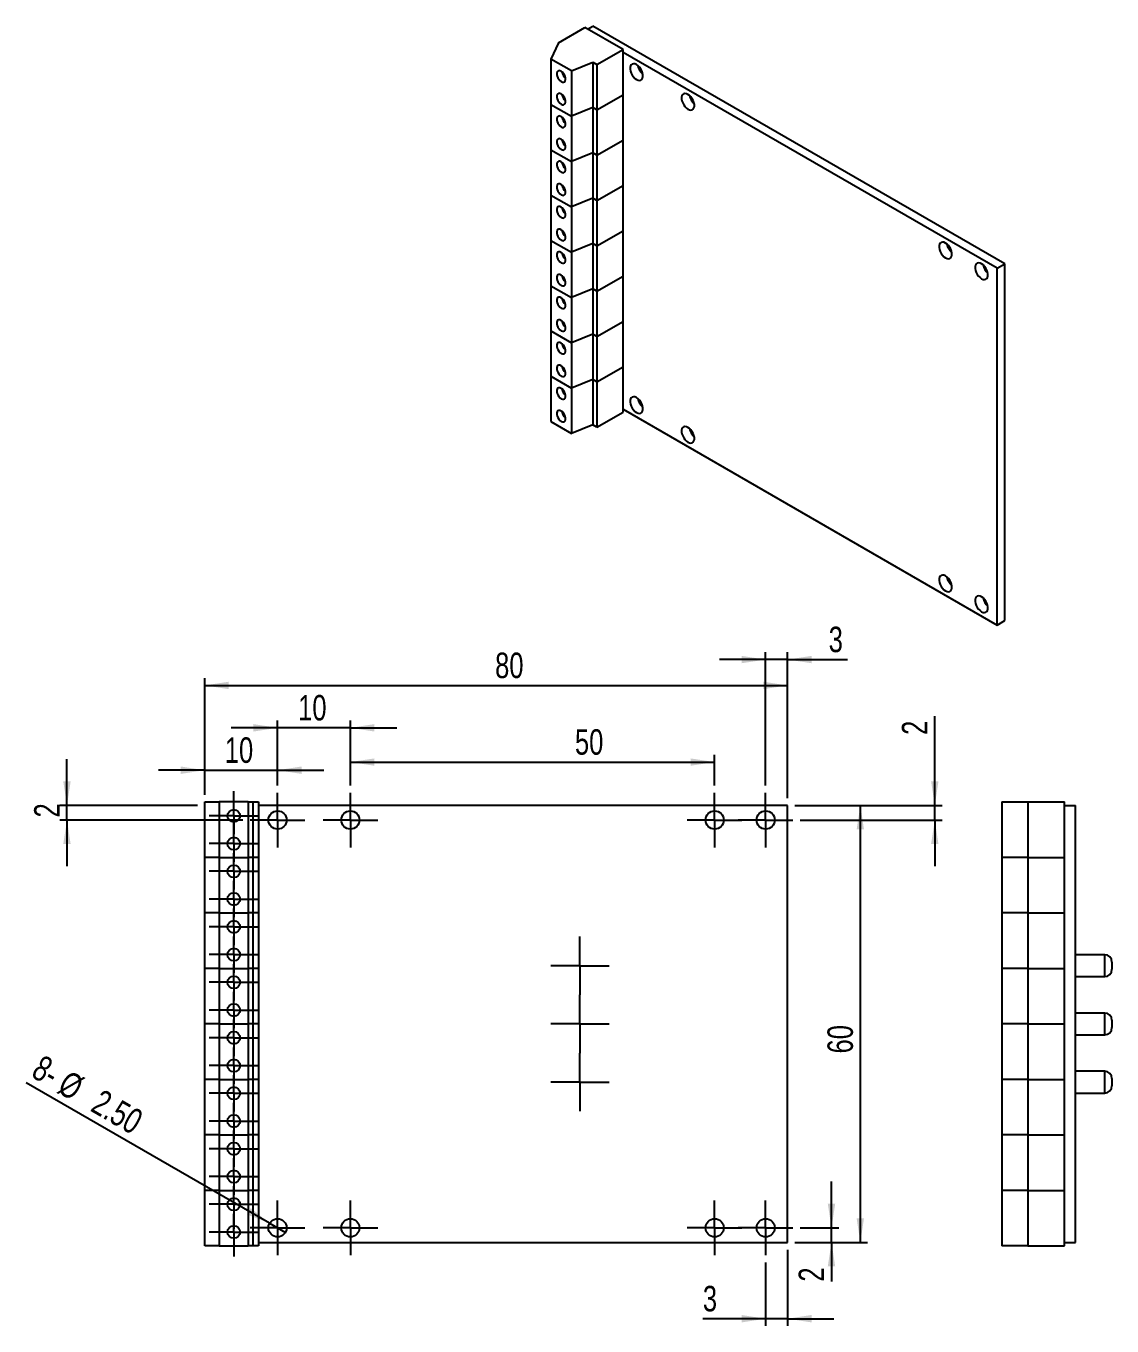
# Model space of a CAD drawing. Extents: x 6 to 261, y 16 to 197.
# Drawn here: x 6.3 to 155.4, y 16.3 to 194.8 of the extents above; entities that cross this region are included whole.
import ezdxf

# ---------------------------------------------------------------- set-up
doc = ezdxf.new("R2010")
doc.units = 0
doc.layers.get('0').update_dxf_attribs({"linetype": 'CONTINUOUS'})
doc.styles.add('SLDTEXTSTYLE0', font='TXT', dxfattribs={"width": 0.75})
doc.dimstyles.new('SLDDIMSTYLE0', dxfattribs={"dimtxt": 3.5, "dimasz": 3.302, "dimexe": 0, "dimexo": 0.0625, "dimgap": 0.875, "dimtad": 1, "dimrnd": 1e-09, "dimzin": 12, "dimtxsty": 'SLDTEXTSTYLE0', "dimsah": 1, "dimcen": 0.09, "dimazin": 3, "dimtfac": 1, "dimtmove": 0, "dimatfit": 3, "dimtolj": 1, "dimtzin": 12})
doc.dimstyles.new('SLDDIMSTYLE1', dxfattribs={"dimtxt": 3.5, "dimasz": 3.302, "dimexe": 0, "dimexo": 0.0625, "dimgap": 0.875, "dimtad": 1, "dimrnd": 1e-09, "dimzin": 12, "dimtxsty": 'SLDTEXTSTYLE0', "dimsah": 1, "dimcen": 0.09, "dimazin": 3, "dimtfac": 1, "dimtofl": 0, "dimtmove": 0, "dimatfit": 3, "dimtolj": 1, "dimtzin": 12})
doc.dimstyles.new('SLDDIMSTYLE3', dxfattribs={"dimtxt": 3.5, "dimasz": 3.302, "dimexe": 0, "dimexo": 0.0625, "dimgap": 0.875, "dimtad": 1, "dimrnd": 1e-09, "dimzin": 4, "dimtxsty": 'SLDTEXTSTYLE0', "dimblk1": 'NONE', "dimsah": 1, "dimcen": 0, "dimazin": 3, "dimtfac": 1, "dimtmove": 0, "dimatfit": 3, "dimtolj": 1, "dimtzin": 12})

# ---------------------------------------------------------------- blocks, each defined once
blk = doc.blocks.new('_D_4')
at = {"color": 7, "linetype": 'CONTINUOUS'}
for p, q in [((30.86, 89.29), (30.86, 105.29)), ((30.86, 104.29), (110.86, 104.29)), ((110.86, 88.81), (110.86, 105.29))]:
    blk.add_line(p, q, dxfattribs=at)
for points in [[(30.86, 104.29), (34.16, 103.78), (34.16, 104.8)], [(110.86, 104.29), (107.55, 104.8), (107.55, 103.78)]]:
    blk.add_solid(points, dxfattribs=at)
at = {"color": 7, "linetype": 'CONTINUOUS', "insert": (70.72, 108.8), "char_height": 3.5, "attachment_point": 1, "style": 'SLDTEXTSTYLE0'}
blk.add_mtext('80', dxfattribs=at)
blk = doc.blocks.new('_D_5')
at = {"color": 7, "linetype": 'CONTINUOUS'}
for p, q in [((111.86, 87.81), (121.86, 87.81)), ((120.86, 27.81), (120.86, 87.81)), ((111.86, 27.81), (121.86, 27.81))]:
    blk.add_line(p, q, dxfattribs=at)
for points in [[(120.86, 87.81), (120.35, 84.51), (121.36, 84.51)], [(120.86, 27.81), (121.36, 31.11), (120.35, 31.11)]]:
    blk.add_solid(points, dxfattribs=at)
at = {"color": 7, "linetype": 'CONTINUOUS', "insert": (116.34, 53.75), "char_height": 3.5, "attachment_point": 1, "rotation": 90, "style": 'SLDTEXTSTYLE0'}
blk.add_mtext('60', dxfattribs=at)
blk = doc.blocks.new('_D_6')
at = {"color": 7, "linetype": 'CONTINUOUS'}
for q in [(6.34, 49.73), (41.94, 29.18)]:
    blk.add_line((39.77, 30.43), q, dxfattribs=at)
blk.add_solid([(39.77, 30.43), (37.17, 32.52), (36.66, 31.64)], dxfattribs=at)
at = {"color": 7, "linetype": 'CONTINUOUS', "char_height": 3.5, "attachment_point": 1, "rotation": 330, "style": 'SLDTEXTSTYLE0'}
for s, insert in [('8-', (8.62, 53.68)), ('%%c', (12.18, 51.56)), ('2.50', (16.77, 48.97))]:
    blk.add_mtext(s, dxfattribs=dict(at, insert=insert))
blk = doc.blocks.new('_NONE')
blk = doc.blocks.new('_D_7')
at = {"color": 7, "linetype": 'CONTINUOUS'}
for p, q in [((116.9, 29.81), (116.9, 36.16)), ((112.61, 29.81), (117.9, 29.81)), ((116.9, 27.81), (116.9, 29.81)), ((111.86, 27.81), (117.9, 27.81)), ((116.9, 27.81), (116.9, 22.42))]:
    blk.add_line(p, q, dxfattribs=at)
for points in [[(116.9, 29.81), (117.41, 33.11), (116.39, 33.11)], [(116.9, 27.81), (116.39, 24.51), (117.41, 24.51)]]:
    blk.add_solid(points, dxfattribs=at)
at = {"color": 7, "linetype": 'CONTINUOUS', "insert": (112.39, 22.42), "char_height": 3.5, "attachment_point": 1, "rotation": 90, "style": 'SLDTEXTSTYLE0'}
blk.add_mtext('2', dxfattribs=at)
blk = doc.blocks.new('_D_8')
at = {"color": 7, "linetype": 'CONTINUOUS'}
for p, q in [((110.86, 26.81), (110.86, 16.33)), ((107.86, 25.06), (107.86, 16.33)), ((107.86, 17.33), (99.24, 17.33)), ((110.86, 17.33), (107.86, 17.33)), ((110.86, 17.33), (117.21, 17.33))]:
    blk.add_line(p, q, dxfattribs=at)
for points in [[(107.86, 17.33), (104.55, 17.84), (104.55, 16.82)], [(110.86, 17.33), (114.16, 16.82), (114.16, 17.84)]]:
    blk.add_solid(points, dxfattribs=at)
at = {"color": 7, "linetype": 'CONTINUOUS', "insert": (99.24, 21.84), "char_height": 3.5, "attachment_point": 1, "style": 'SLDTEXTSTYLE0'}
blk.add_mtext('3', dxfattribs=at)
blk = doc.blocks.new('_D_9')
at = {"color": 7, "linetype": 'CONTINUOUS'}
for p, q in [((30.86, 89.29), (30.86, 93.65)), ((40.86, 90.56), (40.86, 93.65)), ((30.86, 92.65), (24.51, 92.65)), ((30.86, 92.65), (40.86, 92.65)), ((40.86, 92.65), (47.21, 92.65))]:
    blk.add_line(p, q, dxfattribs=at)
for points in [[(30.86, 92.65), (27.55, 93.16), (27.55, 92.14)], [(40.86, 92.65), (44.16, 92.14), (44.16, 93.16)]]:
    blk.add_solid(points, dxfattribs=at)
at = {"color": 7, "linetype": 'CONTINUOUS', "insert": (33.61, 97.16), "char_height": 3.5, "attachment_point": 1, "style": 'SLDTEXTSTYLE0'}
blk.add_mtext('10', dxfattribs=at)
blk = doc.blocks.new('_D_10')
at = {"color": 7, "linetype": 'CONTINUOUS'}
for p, q in [((11.95, 87.81), (11.95, 94.16)), ((29.86, 87.81), (10.95, 87.81)), ((11.95, 85.81), (11.95, 87.81)), ((36.11, 85.81), (10.95, 85.81)), ((11.95, 85.81), (11.95, 79.46))]:
    blk.add_line(p, q, dxfattribs=at)
for points in [[(11.95, 87.81), (12.45, 91.11), (11.44, 91.11)], [(11.95, 85.81), (11.44, 82.51), (12.45, 82.51)]]:
    blk.add_solid(points, dxfattribs=at)
at = {"color": 7, "linetype": 'CONTINUOUS', "insert": (7.44, 86.16), "char_height": 3.5, "attachment_point": 1, "rotation": 90, "style": 'SLDTEXTSTYLE0'}
blk.add_mtext('2', dxfattribs=at)
blk = doc.blocks.new('_D_11')
at = {"color": 7, "linetype": 'CONTINUOUS'}
for p, q in [((131.08, 87.81), (131.08, 100.09)), ((111.86, 87.81), (132.08, 87.81)), ((131.08, 85.81), (131.08, 87.81)), ((112.61, 85.81), (132.08, 85.81)), ((131.08, 85.81), (131.08, 79.46))]:
    blk.add_line(p, q, dxfattribs=at)
for points in [[(131.08, 87.81), (131.58, 91.11), (130.57, 91.11)], [(131.08, 85.81), (130.57, 82.51), (131.58, 82.51)]]:
    blk.add_solid(points, dxfattribs=at)
at = {"color": 7, "linetype": 'CONTINUOUS', "insert": (126.56, 97.5), "char_height": 3.5, "attachment_point": 1, "rotation": 90, "style": 'SLDTEXTSTYLE0'}
blk.add_mtext('2', dxfattribs=at)
blk = doc.blocks.new('_D_12')
at = {"color": 7, "linetype": 'CONTINUOUS'}
for p, q in [((107.86, 107.84), (101.51, 107.84)), ((107.86, 90.56), (107.86, 108.84)), ((110.86, 107.84), (107.86, 107.84)), ((110.86, 88.81), (110.86, 108.84)), ((110.86, 107.84), (119.09, 107.84))]:
    blk.add_line(p, q, dxfattribs=at)
for points in [[(107.86, 107.84), (104.55, 108.35), (104.55, 107.34)], [(110.86, 107.84), (114.16, 107.34), (114.16, 108.35)]]:
    blk.add_solid(points, dxfattribs=at)
at = {"color": 7, "linetype": 'CONTINUOUS', "insert": (116.51, 112.36), "char_height": 3.5, "attachment_point": 1, "style": 'SLDTEXTSTYLE0'}
blk.add_mtext('3', dxfattribs=at)
blk = doc.blocks.new('_D_13')
at = {"color": 7, "linetype": 'CONTINUOUS'}
for p, q in [((40.86, 98.47), (34.51, 98.47)), ((40.86, 90.56), (40.86, 99.47)), ((50.86, 98.47), (40.86, 98.47)), ((50.86, 90.56), (50.86, 99.47)), ((50.86, 98.47), (57.21, 98.47))]:
    blk.add_line(p, q, dxfattribs=at)
for points in [[(40.86, 98.47), (37.55, 98.98), (37.55, 97.96)], [(50.86, 98.47), (54.16, 97.96), (54.16, 98.98)]]:
    blk.add_solid(points, dxfattribs=at)
at = {"color": 7, "linetype": 'CONTINUOUS', "insert": (43.68, 102.98), "char_height": 3.5, "attachment_point": 1, "style": 'SLDTEXTSTYLE0'}
blk.add_mtext('10', dxfattribs=at)
blk = doc.blocks.new('_D_14')
at = {"color": 7, "linetype": 'CONTINUOUS'}
for p, q in [((50.86, 90.56), (50.86, 94.77)), ((100.86, 90.56), (100.86, 94.77)), ((50.86, 93.77), (100.86, 93.77))]:
    blk.add_line(p, q, dxfattribs=at)
for points in [[(50.86, 93.77), (54.16, 93.26), (54.16, 94.27)], [(100.86, 93.77), (97.55, 94.27), (97.55, 93.26)]]:
    blk.add_solid(points, dxfattribs=at)
at = {"color": 7, "linetype": 'CONTINUOUS', "insert": (81.68, 98.28), "char_height": 3.5, "attachment_point": 1, "style": 'SLDTEXTSTYLE0'}
blk.add_mtext('50', dxfattribs=at)
blk = doc.blocks.new('SW_CENTERMARKSYMBOL_9')
at = {"color": 0, "linetype": 'CONTINUOUS'}
for p, q in [((0, 2.5), (0, 4)), ((0, 0), (0, 2.5)), ((-2.5, 0), (-4, 0)), ((0, 0), (-2.5, 0)), ((0, 0), (0, -2.5)), ((0, 0), (2.5, 0)), ((2.5, 0), (4, 0)), ((0, -2.5), (0, -4))]:
    blk.add_line(p, q, dxfattribs=at)
blk = doc.blocks.new('SW_CENTERMARKSYMBOL_10')
at = {"color": 0, "linetype": 'CONTINUOUS'}
for p, q in [((0, 10.12), (0, 10.99)), ((0, 7.62), (0, 10.12)), ((-2.5, 7.62), (-3.37, 7.62)), ((0, 7.62), (-2.5, 7.62)), ((0, 7.62), (0, 5.12)), ((0, 7.62), (2.5, 7.62)), ((2.5, 7.62), (3.37, 7.62)), ((0, 0), (0, 2.5)), ((-2.5, 0), (-3.37, 0)), ((0, 0), (-2.5, 0)), ((0, 0), (0, -2.5)), ((0, 0), (2.5, 0)), ((2.5, 0), (3.37, 0)), ((0, -7.62), (0, -5.12)), ((-2.5, -7.62), (-3.37, -7.62)), ((0, -7.62), (-2.5, -7.62)), ((0, -7.62), (0, -10.12)), ((0, -7.62), (2.5, -7.62)), ((2.5, -7.62), (3.37, -7.62)), ((0, -15.24), (0, -12.74)), ((-2.5, -15.24), (-3.37, -15.24)), ((0, -15.24), (-2.5, -15.24)), ((0, -15.24), (0, -17.74)), ((0, -15.24), (2.5, -15.24)), ((2.5, -15.24), (3.37, -15.24)), ((0, -22.86), (0, -20.36)), ((-2.5, -22.86), (-3.37, -22.86)), ((0, -22.86), (-2.5, -22.86)), ((0, -22.86), (0, -25.36)), ((0, -22.86), (2.5, -22.86)), ((2.5, -22.86), (3.37, -22.86)), ((0, -30.48), (0, -27.98)), ((-2.5, -30.48), (-3.37, -30.48)), ((0, -30.48), (-2.5, -30.48)), ((0, -30.48), (0, -32.98)), ((0, -30.48), (2.5, -30.48)), ((2.5, -30.48), (3.37, -30.48)), ((0, -38.1), (0, -35.6)), ((-2.5, -38.1), (-3.37, -38.1)), ((0, -38.1), (-2.5, -38.1)), ((0, -38.1), (0, -40.6)), ((0, -38.1), (2.5, -38.1)), ((2.5, -38.1), (3.37, -38.1)), ((0, -45.72), (0, -43.22)), ((-2.5, -45.72), (-3.37, -45.72)), ((0, -45.72), (-2.5, -45.72)), ((0, -45.72), (0, -48.22)), ((0, -45.72), (2.5, -45.72)), ((2.5, -45.72), (3.37, -45.72)), ((0, -48.22), (0, -49.09))]:
    blk.add_line(p, q, dxfattribs=at)
blk = doc.blocks.new('SW_CENTERMARKSYMBOL_11')
at = {"color": 0, "linetype": 'CONTINUOUS'}
for p, q in [((0, 10.12), (0, 10.99)), ((0, 7.62), (0, 10.12)), ((-2.5, 7.62), (-3.37, 7.62)), ((0, 7.62), (-2.5, 7.62)), ((0, 7.62), (0, 5.12)), ((0, 7.62), (2.5, 7.62)), ((2.5, 7.62), (3.37, 7.62)), ((0, 0), (0, 2.5)), ((-2.5, 0), (-3.37, 0)), ((0, 0), (-2.5, 0)), ((0, 0), (0, -2.5)), ((0, 0), (2.5, 0)), ((2.5, 0), (3.37, 0)), ((0, -7.62), (0, -5.12)), ((-2.5, -7.62), (-3.37, -7.62)), ((0, -7.62), (-2.5, -7.62)), ((0, -7.62), (0, -10.12)), ((0, -7.62), (2.5, -7.62)), ((2.5, -7.62), (3.37, -7.62)), ((0, -15.24), (0, -12.74)), ((-2.5, -15.24), (-3.37, -15.24)), ((0, -15.24), (-2.5, -15.24)), ((0, -15.24), (0, -17.74)), ((0, -15.24), (2.5, -15.24)), ((2.5, -15.24), (3.37, -15.24)), ((0, -22.86), (0, -20.36)), ((-2.5, -22.86), (-3.37, -22.86)), ((0, -22.86), (-2.5, -22.86)), ((0, -22.86), (0, -25.36)), ((0, -22.86), (2.5, -22.86)), ((2.5, -22.86), (3.37, -22.86)), ((0, -30.48), (0, -27.98)), ((-2.5, -30.48), (-3.37, -30.48)), ((0, -30.48), (-2.5, -30.48)), ((0, -30.48), (0, -32.98)), ((0, -30.48), (2.5, -30.48)), ((2.5, -30.48), (3.37, -30.48)), ((0, -38.1), (0, -35.6)), ((-2.5, -38.1), (-3.37, -38.1)), ((0, -38.1), (-2.5, -38.1)), ((0, -38.1), (0, -40.6)), ((0, -38.1), (2.5, -38.1)), ((2.5, -38.1), (3.37, -38.1)), ((0, -45.72), (0, -43.22)), ((-2.5, -45.72), (-3.37, -45.72)), ((0, -45.72), (-2.5, -45.72)), ((0, -45.72), (0, -48.22)), ((0, -45.72), (2.5, -45.72)), ((2.5, -45.72), (3.37, -45.72)), ((0, -48.22), (0, -49.09))]:
    blk.add_line(p, q, dxfattribs=at)
blk = doc.blocks.new('SW_CENTERMARKSYMBOL_12')
at = {"color": 0, "linetype": 'CONTINUOUS'}
for p, q in [((0, 2.5), (0, 3.75)), ((0, 0), (0, 2.5)), ((-2.5, 0), (-3.75, 0)), ((0, 0), (-2.5, 0)), ((0, 0), (0, -2.5)), ((0, 0), (2.5, 0)), ((2.5, 0), (3.75, 0)), ((0, -2.5), (0, -3.75))]:
    blk.add_line(p, q, dxfattribs=at)
blk = doc.blocks.new('SW_CENTERMARKSYMBOL_13')
at = {"color": 0, "linetype": 'CONTINUOUS'}
for p, q in [((0, 2.5), (0, 3.75)), ((0, 0), (0, 2.5)), ((-2.5, 0), (-3.75, 0)), ((0, 0), (-2.5, 0)), ((0, 0), (0, -2.5)), ((0, 0), (2.5, 0)), ((2.5, 0), (3.75, 0)), ((0, -2.5), (0, -3.75))]:
    blk.add_line(p, q, dxfattribs=at)
blk = doc.blocks.new('SW_CENTERMARKSYMBOL_14')
at = {"color": 0, "linetype": 'CONTINUOUS'}
for p, q in [((0, 2.5), (0, 3.75)), ((0, 0), (0, 2.5)), ((-2.5, 0), (-3.75, 0)), ((0, 0), (-2.5, 0)), ((0, 0), (0, -2.5)), ((0, 0), (2.5, 0)), ((2.5, 0), (3.75, 0)), ((0, -2.5), (0, -3.75))]:
    blk.add_line(p, q, dxfattribs=at)
blk = doc.blocks.new('SW_CENTERMARKSYMBOL_15')
at = {"color": 0, "linetype": 'CONTINUOUS'}
for p, q in [((0, 2.5), (0, 3.75)), ((0, 0), (0, 2.5)), ((-2.5, 0), (-3.75, 0)), ((0, 0), (-2.5, 0)), ((0, 0), (0, -2.5)), ((0, 0), (2.5, 0)), ((2.5, 0), (3.75, 0)), ((0, -2.5), (0, -3.75))]:
    blk.add_line(p, q, dxfattribs=at)
blk = doc.blocks.new('SW_CENTERMARKSYMBOL_16')
at = {"color": 0, "linetype": 'CONTINUOUS'}
for p, q in [((0, 2.5), (0, 4)), ((0, 0), (0, 2.5)), ((-2.5, 0), (-4, 0)), ((0, 0), (-2.5, 0)), ((0, 0), (0, -2.5)), ((0, 0), (2.5, 0)), ((2.5, 0), (4, 0)), ((0, -2.5), (0, -4))]:
    blk.add_line(p, q, dxfattribs=at)
blk = doc.blocks.new('SW_CENTERMARKSYMBOL_17')
at = {"color": 0, "linetype": 'CONTINUOUS'}
for p, q in [((0, 2.5), (0, 4)), ((0, 0), (0, 2.5)), ((-2.5, 0), (-4, 0)), ((0, 0), (-2.5, 0)), ((0, 0), (0, -2.5)), ((0, 0), (2.5, 0)), ((2.5, 0), (4, 0)), ((0, -2.5), (0, -4))]:
    blk.add_line(p, q, dxfattribs=at)
blk = doc.blocks.new('SW_CENTERMARKSYMBOL_18')
at = {"color": 0, "linetype": 'CONTINUOUS'}
for p, q in [((0, 2.5), (0, 3.75)), ((0, 0), (0, 2.5)), ((-2.5, 0), (-3.75, 0)), ((0, 0), (-2.5, 0)), ((0, 0), (0, -2.5)), ((0, 0), (2.5, 0)), ((2.5, 0), (3.75, 0)), ((0, -2.5), (0, -3.75))]:
    blk.add_line(p, q, dxfattribs=at)
blk = doc.blocks.new('SW_CENTERMARKSYMBOL_19')
at = {"color": 0, "linetype": 'CONTINUOUS'}
for p, q in [((0, 2.5), (0, 3.75)), ((0, 0), (0, 2.5)), ((-2.5, 0), (-3.75, 0)), ((0, 0), (-2.5, 0)), ((0, 0), (0, -2.5)), ((0, 0), (2.5, 0)), ((2.5, 0), (3.75, 0)), ((0, -2.5), (0, -3.75))]:
    blk.add_line(p, q, dxfattribs=at)
blk = doc.blocks.new('SW_CENTERMARKSYMBOL_20')
at = {"color": 0, "linetype": 'CONTINUOUS'}
for p, q in [((0, 2.5), (0, 3.75)), ((0, 0), (0, 2.5)), ((-2.5, 0), (-3.75, 0)), ((0, 0), (-2.5, 0)), ((0, 0), (0, -2.5)), ((0, 0), (2.5, 0)), ((2.5, 0), (3.75, 0)), ((0, -2.5), (0, -3.75))]:
    blk.add_line(p, q, dxfattribs=at)
blk = doc.blocks.new('SW_CENTERMARKSYMBOL_21')
at = {"color": 0, "linetype": 'CONTINUOUS'}
for p, q in [((0, 2.5), (0, 3.75)), ((0, 0), (0, 2.5)), ((-2.5, 0), (-3.75, 0)), ((0, 0), (-2.5, 0)), ((0, 0), (0, -2.5)), ((0, 0), (2.5, 0)), ((2.5, 0), (3.75, 0)), ((0, -2.5), (0, -3.75))]:
    blk.add_line(p, q, dxfattribs=at)

msp = doc.modelspace()

# ---------------------------------------------------------------- linework, layer by layer
at = {"color": 7, "linetype": 'CONTINUOUS'}
for p, q in [((79.423, 192.528), (83.055, 194.624)), ((88.288, 191.603), (83.055, 194.624)), ((83.394, 194.428), (84.116, 194.844)), ((140.684, 162.188), (84.116, 194.844)), ((79.423, 192.528), (78.388, 190.297)), ((84.705, 189.535), (88.288, 191.603)), ((88.288, 185.381), (88.288, 191.603)), ((139.623, 161.576), (88.288, 191.211)), ((81.206, 188.671), (78.388, 190.297)), ((78.388, 190.297), (78.388, 184.075)), ((81.206, 188.671), (84.145, 189.858)), ((84.145, 189.858), (84.705, 189.535)), ((84.145, 189.858), (84.145, 183.636)), ((84.705, 189.535), (84.705, 183.313)), ((81.206, 188.671), (81.206, 182.449)), ((78.388, 184.075), (81.206, 182.449)), ((78.388, 184.075), (78.388, 177.853)), ((84.705, 183.313), (88.288, 185.381)), ((88.288, 179.159), (88.288, 185.381)), ((84.145, 183.636), (81.206, 182.449)), ((81.206, 182.449), (81.206, 176.226)), ((84.705, 183.313), (84.145, 183.636)), ((84.145, 183.636), (84.145, 177.414)), ((84.705, 183.313), (84.705, 177.091)), ((84.705, 177.091), (88.288, 179.159)), ((88.288, 172.937), (88.288, 179.159)), ((78.388, 177.853), (81.206, 176.226)), ((78.388, 177.853), (78.388, 171.631)), ((84.145, 177.414), (81.206, 176.226)), ((84.705, 177.091), (84.145, 177.414)), ((84.145, 177.414), (84.145, 171.192)), ((84.705, 177.091), (84.705, 170.869)), ((81.206, 176.226), (81.206, 170.004)), ((78.388, 171.631), (81.206, 170.004)), ((78.388, 171.631), (78.388, 165.409)), ((84.705, 170.869), (88.288, 172.937)), ((88.288, 166.715), (88.288, 172.937)), ((84.145, 171.192), (81.206, 170.004)), ((81.206, 170.004), (81.206, 163.782)), ((84.705, 170.869), (84.145, 171.192)), ((84.145, 171.192), (84.145, 164.97)), ((84.705, 170.869), (84.705, 164.647)), ((84.705, 164.647), (88.288, 166.715)), ((88.288, 160.493), (88.288, 166.715)), ((78.388, 165.409), (81.206, 163.782)), ((78.388, 165.409), (78.388, 159.187)), ((84.145, 164.97), (81.206, 163.782)), ((84.705, 164.647), (84.145, 164.97)), ((84.145, 164.97), (84.145, 158.748)), ((84.705, 164.647), (84.705, 158.425)), ((81.206, 163.782), (81.206, 157.56)), ((139.623, 161.576), (140.684, 162.188)), ((139.623, 112.583), (139.623, 161.576)), ((140.684, 113.196), (140.684, 162.188)), ((78.388, 159.187), (81.206, 157.56)), ((78.388, 159.187), (78.388, 152.965)), ((84.705, 158.425), (88.288, 160.493)), ((88.288, 154.271), (88.288, 160.493)), ((84.145, 158.748), (81.206, 157.56)), ((81.206, 157.56), (81.206, 151.338)), ((84.705, 158.425), (84.145, 158.748)), ((84.145, 158.748), (84.145, 152.526)), ((84.705, 158.425), (84.705, 152.203)), ((84.705, 152.203), (88.288, 154.271)), ((88.288, 148.049), (88.288, 154.271)), ((78.388, 152.965), (81.206, 151.338)), ((78.388, 152.965), (78.388, 146.743)), ((84.145, 152.526), (81.206, 151.338)), ((84.705, 152.203), (84.145, 152.526)), ((84.145, 152.526), (84.145, 146.304)), ((84.705, 152.203), (84.705, 145.981)), ((81.206, 151.338), (81.206, 145.116)), ((78.388, 146.743), (81.206, 145.116)), ((78.388, 146.743), (78.388, 140.521)), ((84.705, 145.981), (88.288, 148.049)), ((88.288, 141.827), (88.288, 148.049)), ((84.145, 146.304), (81.206, 145.116)), ((81.206, 145.116), (81.206, 138.894)), ((84.705, 145.981), (84.145, 146.304)), ((84.145, 146.304), (84.145, 140.082)), ((84.705, 145.981), (84.705, 139.759)), ((84.705, 139.759), (88.288, 141.827)), ((88.288, 142.219), (139.623, 112.583)), ((78.388, 140.521), (81.206, 138.894)), ((84.145, 140.082), (81.206, 138.894)), ((84.705, 139.759), (84.145, 140.082)), ((139.623, 112.583), (140.684, 113.196)), ((30.856, 80.669), (30.856, 88.289)), ((30.856, 88.289), (32.856, 88.289)), ((32.856, 88.289), (32.856, 80.669)), ((36.841, 88.289), (32.856, 88.289)), ((36.841, 88.289), (36.841, 80.669)), ((36.841, 88.289), (37.464, 88.289)), ((37.464, 88.289), (37.464, 80.669)), ((37.464, 88.289), (38.256, 88.289)), ((38.256, 88.289), (38.256, 80.669)), ((110.856, 87.809), (38.256, 87.809)), ((110.856, 27.809), (110.856, 87.809)), ((140.305, 88.289), (140.305, 80.669)), ((140.305, 88.289), (143.838, 88.289)), ((143.838, 88.289), (143.838, 80.669)), ((143.838, 88.289), (148.905, 88.289)), ((148.905, 87.809), (148.905, 88.289)), ((148.905, 27.809), (148.905, 87.809)), ((148.905, 87.809), (150.405, 87.809)), ((150.405, 27.809), (150.405, 87.809)), ((32.856, 80.669), (30.856, 80.669)), ((30.856, 73.049), (30.856, 80.669)), ((32.856, 80.669), (36.841, 80.669)), ((32.856, 80.669), (32.856, 73.049)), ((37.464, 80.669), (36.841, 80.669)), ((36.841, 80.669), (36.841, 73.049)), ((38.256, 80.669), (37.464, 80.669)), ((37.464, 80.669), (37.464, 73.049)), ((38.256, 80.669), (38.256, 73.049)), ((143.838, 80.669), (140.305, 80.669)), ((140.305, 80.669), (140.305, 73.049)), ((143.838, 80.669), (148.905, 80.669)), ((143.838, 80.669), (143.838, 73.049)), ((32.856, 73.049), (30.856, 73.049)), ((30.856, 65.429), (30.856, 73.049)), ((32.856, 73.049), (36.841, 73.049)), ((32.856, 73.049), (32.856, 65.429)), ((37.464, 73.049), (36.841, 73.049)), ((36.841, 73.049), (36.841, 65.429)), ((38.256, 73.049), (37.464, 73.049)), ((37.464, 73.049), (37.464, 65.429)), ((38.256, 73.049), (38.256, 65.429)), ((143.838, 73.049), (140.305, 73.049)), ((140.305, 73.049), (140.305, 65.429)), ((143.838, 73.049), (148.905, 73.049)), ((143.838, 73.049), (143.838, 65.429)), ((154.405, 67.309), (150.405, 67.309)), ((155.405, 66.309), (155.405, 65.309)), ((32.856, 65.429), (30.856, 65.429)), ((30.856, 57.809), (30.856, 65.429)), ((32.856, 65.429), (36.841, 65.429)), ((32.856, 65.429), (32.856, 57.809)), ((37.464, 65.429), (36.841, 65.429)), ((36.841, 65.429), (36.841, 57.809)), ((38.256, 65.429), (37.464, 65.429)), ((37.464, 65.429), (37.464, 57.809)), ((38.256, 65.429), (38.256, 57.809)), ((143.838, 65.429), (140.305, 65.429)), ((140.305, 65.429), (140.305, 57.809)), ((143.838, 65.429), (148.905, 65.429)), ((143.838, 65.429), (143.838, 57.809)), ((150.405, 64.309), (154.405, 64.309)), ((154.405, 59.309), (150.405, 59.309)), ((32.856, 57.809), (30.856, 57.809)), ((30.856, 50.189), (30.856, 57.809)), ((32.856, 57.809), (36.841, 57.809)), ((32.856, 57.809), (32.856, 50.189)), ((37.464, 57.809), (36.841, 57.809)), ((36.841, 57.809), (36.841, 50.189)), ((38.256, 57.809), (37.464, 57.809)), ((37.464, 57.809), (37.464, 50.189)), ((38.256, 57.809), (38.256, 50.189)), ((143.838, 57.809), (140.305, 57.809)), ((140.305, 57.809), (140.305, 50.189)), ((143.838, 57.809), (148.905, 57.809)), ((143.838, 57.809), (143.838, 50.189)), ((155.405, 58.309), (155.405, 57.309)), ((150.405, 56.309), (154.405, 56.309)), ((32.856, 50.189), (30.856, 50.189)), ((30.856, 42.569), (30.856, 50.189)), ((32.856, 50.189), (36.841, 50.189)), ((32.856, 50.189), (32.856, 42.569)), ((37.464, 50.189), (36.841, 50.189)), ((36.841, 50.189), (36.841, 42.569)), ((38.256, 50.189), (37.464, 50.189)), ((37.464, 50.189), (37.464, 42.569)), ((38.256, 50.189), (38.256, 42.569)), ((143.838, 50.189), (140.305, 50.189)), ((140.305, 50.189), (140.305, 42.569)), ((143.838, 50.189), (148.905, 50.189)), ((143.838, 50.189), (143.838, 42.569)), ((154.405, 51.309), (150.405, 51.309)), ((155.405, 50.309), (155.405, 49.309)), ((150.405, 48.309), (154.405, 48.309)), ((32.856, 42.569), (30.856, 42.569)), ((30.856, 34.949), (30.856, 42.569)), ((32.856, 42.569), (36.841, 42.569)), ((32.856, 42.569), (32.856, 34.949)), ((37.464, 42.569), (36.841, 42.569)), ((36.841, 42.569), (36.841, 34.949)), ((38.256, 42.569), (37.464, 42.569)), ((37.464, 42.569), (37.464, 34.949)), ((38.256, 42.569), (38.256, 34.949)), ((143.838, 42.569), (140.305, 42.569)), ((140.305, 42.569), (140.305, 34.949)), ((143.838, 42.569), (148.905, 42.569)), ((143.838, 42.569), (143.838, 34.949)), ((32.856, 34.949), (30.856, 34.949)), ((30.856, 27.329), (30.856, 34.949)), ((32.856, 34.949), (36.841, 34.949)), ((32.856, 34.949), (32.856, 27.329)), ((37.464, 34.949), (36.841, 34.949)), ((36.841, 34.949), (36.841, 27.329)), ((38.256, 34.949), (37.464, 34.949)), ((37.464, 34.949), (37.464, 27.329)), ((38.256, 34.949), (38.256, 27.329)), ((143.838, 34.949), (140.305, 34.949)), ((140.305, 34.949), (140.305, 27.329)), ((143.838, 34.949), (148.905, 34.949)), ((143.838, 34.949), (143.838, 27.329)), ((32.856, 27.329), (30.856, 27.329)), ((32.856, 27.329), (36.841, 27.329)), ((37.464, 27.329), (36.841, 27.329)), ((38.256, 27.329), (37.464, 27.329)), ((38.256, 27.809), (110.856, 27.809)), ((143.838, 27.329), (140.305, 27.329)), ((143.838, 27.329), (148.905, 27.329)), ((148.905, 27.809), (150.405, 27.809)), ((148.905, 27.329), (148.905, 27.809))]:
    msp.add_line(p, q, dxfattribs=at)
at = {"color": 1, "linetype": 'CONTINUOUS'}
for p, q in [((154.405, 64.309), (154.405, 67.309)), ((154.405, 56.309), (154.405, 59.309)), ((154.405, 48.309), (154.405, 51.309))]:
    msp.add_line(p, q, dxfattribs=at)
at = {"color": 7, "linetype": 'CONTINUOUS', "flags": 128}
for points in [[(90.126, 187.496), (90.338, 187.404), (90.537, 187.376), (90.712, 187.415), (90.853, 187.517), (90.952, 187.678), (91.003, 187.887), (91.003, 188.133), (90.952, 188.402), (90.853, 188.677), (90.712, 188.943), (90.537, 189.184), (90.338, 189.386), (90.126, 189.538), (89.914, 189.63), (89.715, 189.658), (89.54, 189.619), (89.399, 189.517), (89.3, 189.356), (89.249, 189.147), (89.249, 188.901), (89.3, 188.632), (89.399, 188.357), (89.54, 188.091), (89.715, 187.85), (89.914, 187.648), (90.126, 187.496)], [(79.797, 187.222), (79.969, 187.151), (80.128, 187.143), (80.259, 187.199), (80.353, 187.314), (80.402, 187.478), (80.402, 187.679), (80.353, 187.901), (80.259, 188.124), (80.128, 188.332), (79.969, 188.507), (79.797, 188.635), (79.624, 188.706), (79.466, 188.714), (79.334, 188.658), (79.24, 188.543), (79.191, 188.379), (79.191, 188.177), (79.24, 187.956), (79.334, 187.733), (79.466, 187.525), (79.624, 187.35), (79.797, 187.222)], [(79.797, 185.524), (79.624, 185.595), (79.466, 185.603), (79.334, 185.547), (79.24, 185.432), (79.191, 185.267), (79.191, 185.066), (79.24, 184.845), (79.334, 184.622), (79.466, 184.414), (79.624, 184.239), (79.797, 184.111), (79.969, 184.04), (80.128, 184.032), (80.259, 184.088), (80.353, 184.202), (80.402, 184.367), (80.402, 184.568), (80.353, 184.79), (80.259, 185.013), (80.128, 185.221), (79.969, 185.396), (79.797, 185.524)], [(97.197, 183.414), (97.409, 183.322), (97.608, 183.294), (97.783, 183.333), (97.924, 183.435), (98.024, 183.596), (98.075, 183.805), (98.075, 184.051), (98.024, 184.32), (97.924, 184.595), (97.783, 184.861), (97.608, 185.102), (97.409, 185.304), (97.197, 185.456), (96.986, 185.548), (96.786, 185.576), (96.611, 185.537), (96.47, 185.435), (96.371, 185.274), (96.32, 185.065), (96.32, 184.818), (96.371, 184.55), (96.47, 184.275), (96.611, 184.009), (96.786, 183.768), (96.986, 183.566), (97.197, 183.414)], [(79.797, 181), (79.969, 180.929), (80.128, 180.921), (80.259, 180.977), (80.353, 181.091), (80.402, 181.256), (80.402, 181.457), (80.353, 181.678), (80.259, 181.902), (80.128, 182.11), (79.969, 182.285), (79.797, 182.413), (79.624, 182.484), (79.466, 182.492), (79.334, 182.436), (79.24, 182.321), (79.191, 182.156), (79.191, 181.955), (79.24, 181.734), (79.334, 181.511), (79.466, 181.303), (79.624, 181.128), (79.797, 181)], [(79.797, 179.302), (79.624, 179.373), (79.466, 179.381), (79.334, 179.325), (79.24, 179.21), (79.191, 179.045), (79.191, 178.844), (79.24, 178.623), (79.334, 178.4), (79.466, 178.192), (79.624, 178.017), (79.797, 177.889), (79.969, 177.818), (80.128, 177.81), (80.259, 177.866), (80.353, 177.98), (80.402, 178.145), (80.402, 178.346), (80.353, 178.567), (80.259, 178.791), (80.128, 178.999), (79.969, 179.174), (79.797, 179.302)], [(79.797, 174.778), (79.969, 174.707), (80.128, 174.699), (80.259, 174.755), (80.353, 174.869), (80.402, 175.034), (80.402, 175.235), (80.353, 175.456), (80.259, 175.68), (80.128, 175.888), (79.969, 176.063), (79.797, 176.191), (79.624, 176.262), (79.466, 176.27), (79.334, 176.214), (79.24, 176.099), (79.191, 175.934), (79.191, 175.733), (79.24, 175.512), (79.334, 175.288), (79.466, 175.081), (79.624, 174.906), (79.797, 174.778)], [(79.797, 173.08), (79.624, 173.151), (79.466, 173.159), (79.334, 173.103), (79.24, 172.988), (79.191, 172.823), (79.191, 172.622), (79.24, 172.401), (79.334, 172.177), (79.466, 171.97), (79.624, 171.795), (79.797, 171.667), (79.969, 171.596), (80.128, 171.588), (80.259, 171.644), (80.353, 171.758), (80.402, 171.923), (80.402, 172.124), (80.353, 172.345), (80.259, 172.569), (80.128, 172.777), (79.969, 172.952), (79.797, 173.08)], [(79.797, 168.556), (79.969, 168.485), (80.128, 168.477), (80.259, 168.533), (80.353, 168.647), (80.402, 168.812), (80.402, 169.013), (80.353, 169.234), (80.259, 169.458), (80.128, 169.666), (79.969, 169.841), (79.797, 169.969), (79.624, 170.04), (79.466, 170.048), (79.334, 169.992), (79.24, 169.877), (79.191, 169.712), (79.191, 169.511), (79.24, 169.29), (79.334, 169.066), (79.466, 168.859), (79.624, 168.684), (79.797, 168.556)], [(79.797, 166.858), (79.624, 166.929), (79.466, 166.937), (79.334, 166.881), (79.24, 166.766), (79.191, 166.601), (79.191, 166.4), (79.24, 166.179), (79.334, 165.955), (79.466, 165.748), (79.624, 165.573), (79.797, 165.445), (79.969, 165.374), (80.128, 165.366), (80.259, 165.422), (80.353, 165.536), (80.402, 165.701), (80.402, 165.902), (80.353, 166.123), (80.259, 166.347), (80.128, 166.555), (79.969, 166.73), (79.797, 166.858)], [(132.552, 165.045), (132.341, 165.138), (132.142, 165.166), (131.966, 165.127), (131.825, 165.024), (131.726, 164.864), (131.675, 164.654), (131.675, 164.408), (131.726, 164.14), (131.825, 163.865), (131.966, 163.599), (132.142, 163.358), (132.341, 163.156), (132.552, 163.004), (132.764, 162.912), (132.963, 162.884), (133.139, 162.922), (133.28, 163.025), (133.379, 163.186), (133.43, 163.395), (133.43, 163.641), (133.379, 163.91), (133.28, 164.185), (133.139, 164.45), (132.963, 164.691), (132.764, 164.894), (132.552, 165.045)], [(79.797, 162.334), (79.969, 162.263), (80.128, 162.255), (80.259, 162.311), (80.353, 162.425), (80.402, 162.59), (80.402, 162.791), (80.353, 163.012), (80.259, 163.236), (80.128, 163.444), (79.969, 163.619), (79.797, 163.747), (79.624, 163.818), (79.466, 163.826), (79.334, 163.77), (79.24, 163.655), (79.191, 163.49), (79.191, 163.289), (79.24, 163.068), (79.334, 162.844), (79.466, 162.637), (79.624, 162.462), (79.797, 162.334)], [(79.797, 160.636), (79.624, 160.707), (79.466, 160.714), (79.334, 160.659), (79.24, 160.544), (79.191, 160.379), (79.191, 160.178), (79.24, 159.957), (79.334, 159.733), (79.466, 159.526), (79.624, 159.351), (79.797, 159.223), (79.969, 159.152), (80.128, 159.144), (80.259, 159.2), (80.353, 159.314), (80.402, 159.479), (80.402, 159.68), (80.353, 159.901), (80.259, 160.125), (80.128, 160.333), (79.969, 160.508), (79.797, 160.636)], [(137.502, 162.188), (137.291, 162.28), (137.091, 162.308), (136.916, 162.27), (136.775, 162.167), (136.676, 162.006), (136.625, 161.797), (136.625, 161.551), (136.676, 161.282), (136.775, 161.007), (136.916, 160.742), (137.091, 160.501), (137.291, 160.298), (137.502, 160.147), (137.714, 160.054), (137.913, 160.026), (138.088, 160.065), (138.23, 160.168), (138.329, 160.328), (138.38, 160.538), (138.38, 160.784), (138.329, 161.052), (138.23, 161.327), (138.088, 161.593), (137.913, 161.834), (137.714, 162.036), (137.502, 162.188)], [(79.797, 156.112), (79.969, 156.041), (80.128, 156.033), (80.259, 156.088), (80.353, 156.203), (80.402, 156.368), (80.402, 156.569), (80.353, 156.79), (80.259, 157.014), (80.128, 157.222), (79.969, 157.397), (79.797, 157.525), (79.624, 157.596), (79.466, 157.603), (79.334, 157.548), (79.24, 157.433), (79.191, 157.268), (79.191, 157.067), (79.24, 156.846), (79.334, 156.622), (79.466, 156.415), (79.624, 156.24), (79.797, 156.112)], [(79.797, 154.414), (79.624, 154.485), (79.466, 154.492), (79.334, 154.437), (79.24, 154.322), (79.191, 154.157), (79.191, 153.956), (79.24, 153.735), (79.334, 153.511), (79.466, 153.304), (79.624, 153.129), (79.797, 153.001), (79.969, 152.93), (80.128, 152.922), (80.259, 152.977), (80.353, 153.092), (80.402, 153.257), (80.402, 153.458), (80.353, 153.679), (80.259, 153.903), (80.128, 154.111), (79.969, 154.286), (79.797, 154.414)], [(79.797, 149.89), (79.969, 149.819), (80.128, 149.811), (80.259, 149.866), (80.353, 149.981), (80.402, 150.146), (80.402, 150.347), (80.353, 150.568), (80.259, 150.792), (80.128, 151), (79.969, 151.174), (79.797, 151.303), (79.624, 151.374), (79.466, 151.381), (79.334, 151.326), (79.24, 151.211), (79.191, 151.046), (79.191, 150.845), (79.24, 150.624), (79.334, 150.4), (79.466, 150.193), (79.624, 150.018), (79.797, 149.89)], [(79.797, 148.192), (79.624, 148.263), (79.466, 148.27), (79.334, 148.215), (79.24, 148.1), (79.191, 147.935), (79.191, 147.734), (79.24, 147.513), (79.334, 147.289), (79.466, 147.082), (79.624, 146.907), (79.797, 146.779), (79.969, 146.708), (80.128, 146.7), (80.259, 146.755), (80.353, 146.87), (80.402, 147.035), (80.402, 147.236), (80.353, 147.457), (80.259, 147.681), (80.128, 147.888), (79.969, 148.063), (79.797, 148.192)], [(79.797, 143.667), (79.969, 143.597), (80.128, 143.589), (80.259, 143.644), (80.353, 143.759), (80.402, 143.924), (80.402, 144.125), (80.353, 144.346), (80.259, 144.57), (80.128, 144.777), (79.969, 144.952), (79.797, 145.081), (79.624, 145.151), (79.466, 145.159), (79.334, 145.104), (79.24, 144.989), (79.191, 144.824), (79.191, 144.623), (79.24, 144.402), (79.334, 144.178), (79.466, 143.971), (79.624, 143.796), (79.797, 143.667)], [(90.126, 143.811), (89.914, 143.904), (89.715, 143.932), (89.54, 143.893), (89.399, 143.79), (89.3, 143.63), (89.249, 143.42), (89.249, 143.174), (89.3, 142.906), (89.399, 142.631), (89.54, 142.365), (89.715, 142.124), (89.914, 141.922), (90.126, 141.77), (90.338, 141.678), (90.537, 141.65), (90.712, 141.688), (90.853, 141.791), (90.952, 141.952), (91.003, 142.161), (91.003, 142.407), (90.952, 142.676), (90.853, 142.951), (90.712, 143.216), (90.537, 143.457), (90.338, 143.66), (90.126, 143.811)], [(79.797, 141.97), (79.624, 142.04), (79.466, 142.048), (79.334, 141.993), (79.24, 141.878), (79.191, 141.713), (79.191, 141.512), (79.24, 141.291), (79.334, 141.067), (79.466, 140.86), (79.624, 140.685), (79.797, 140.556), (79.969, 140.486), (80.128, 140.478), (80.259, 140.533), (80.353, 140.648), (80.402, 140.813), (80.402, 141.014), (80.353, 141.235), (80.259, 141.459), (80.128, 141.666), (79.969, 141.841), (79.797, 141.97)], [(97.197, 139.729), (96.986, 139.822), (96.786, 139.85), (96.611, 139.811), (96.47, 139.708), (96.371, 139.548), (96.32, 139.338), (96.32, 139.092), (96.371, 138.824), (96.47, 138.549), (96.611, 138.283), (96.786, 138.042), (96.986, 137.84), (97.197, 137.688), (97.409, 137.596), (97.608, 137.568), (97.783, 137.606), (97.924, 137.709), (98.024, 137.87), (98.075, 138.079), (98.075, 138.325), (98.024, 138.594), (97.924, 138.869), (97.783, 139.134), (97.608, 139.375), (97.409, 139.578), (97.197, 139.729)], [(132.552, 117.278), (132.764, 117.185), (132.963, 117.158), (133.139, 117.196), (133.28, 117.299), (133.379, 117.459), (133.43, 117.669), (133.43, 117.915), (133.379, 118.183), (133.28, 118.458), (133.139, 118.724), (132.963, 118.965), (132.764, 119.167), (132.552, 119.319), (132.341, 119.412), (132.142, 119.439), (131.966, 119.401), (131.825, 119.298), (131.726, 119.138), (131.675, 118.928), (131.675, 118.682), (131.726, 118.414), (131.825, 118.139), (131.966, 117.873), (132.142, 117.632), (132.341, 117.43), (132.552, 117.278)], [(137.502, 114.42), (137.714, 114.328), (137.913, 114.3), (138.088, 114.339), (138.23, 114.441), (138.329, 114.602), (138.38, 114.811), (138.38, 115.058), (138.329, 115.326), (138.23, 115.601), (138.088, 115.867), (137.913, 116.108), (137.714, 116.31), (137.502, 116.462), (137.291, 116.554), (137.091, 116.582), (136.916, 116.543), (136.775, 116.441), (136.676, 116.28), (136.625, 116.071), (136.625, 115.825), (136.676, 115.556), (136.775, 115.281), (136.916, 115.015), (137.091, 114.774), (137.291, 114.572), (137.502, 114.42)]]:
    msp.add_lwpolyline(points, dxfattribs=at)
at = {"color": 7, "linetype": 'CONTINUOUS'}
for centre, radius in [((34.848, 86.384), 0.865), ((40.856, 85.809), 1.25), ((50.856, 85.809), 1.25), ((100.856, 85.809), 1.25), ((107.856, 85.809), 1.25), ((34.848, 82.574), 0.865), ((34.848, 78.764), 0.865), ((34.848, 74.954), 0.865), ((34.848, 71.144), 0.865), ((34.848, 67.334), 0.865), ((34.848, 63.524), 0.865), ((34.848, 59.714), 0.865), ((34.848, 55.904), 0.865), ((34.848, 52.094), 0.865), ((34.848, 48.284), 0.865), ((34.848, 44.474), 0.865), ((34.848, 40.664), 0.865), ((34.848, 36.854), 0.865), ((34.848, 33.044), 0.865), ((40.856, 29.809), 1.25), ((50.856, 29.809), 1.25), ((100.856, 29.809), 1.25), ((107.856, 29.809), 1.25), ((34.848, 29.234), 0.865)]:
    msp.add_circle(centre, radius, dxfattribs=at)
for centre, radius, start, end in [((92.293, 189.768), 2.002, 190.70425, 229.29037), ((81.26, 188.773), 1.375, 188.72551, 231.26912), ((81.26, 185.662), 1.375, 188.72551, 231.26912), ((99.364, 185.686), 2.002, 190.70425, 229.29037), ((81.26, 182.551), 1.375, 188.72551, 231.26912), ((81.26, 179.44), 1.375, 188.72551, 231.26912), ((81.26, 176.329), 1.375, 188.72551, 231.26912), ((81.26, 173.218), 1.375, 188.72551, 231.26912), ((81.26, 170.107), 1.375, 188.72551, 231.26912), ((81.26, 166.996), 1.375, 188.72551, 231.26912), ((134.719, 165.276), 2.002, 190.70425, 229.29037), ((81.26, 163.885), 1.375, 188.72551, 231.26912), ((139.669, 162.418), 2.002, 190.70425, 229.29037), ((81.26, 160.774), 1.375, 188.72551, 231.26912), ((81.26, 157.663), 1.375, 188.72551, 231.26912), ((81.26, 154.552), 1.375, 188.72551, 231.26912), ((81.26, 151.441), 1.375, 188.72551, 231.26912), ((81.26, 148.33), 1.375, 188.72551, 231.26912), ((81.26, 145.219), 1.375, 188.72551, 231.26912), ((92.293, 144.042), 2.002, 190.70425, 229.29037), ((81.26, 142.108), 1.375, 188.72551, 231.26912), ((99.364, 139.96), 2.002, 190.70425, 229.29037), ((134.719, 119.549), 2.002, 190.70425, 229.29037), ((139.669, 116.692), 2.002, 190.70425, 229.29037), ((154.405, 66.309), 1, 0, 90), ((154.405, 65.309), 1, 270, 0), ((154.405, 58.309), 1, 0, 90), ((154.405, 57.309), 1, 270, 0), ((154.405, 50.309), 1, 0, 90), ((154.405, 49.309), 1, 270, 0)]:
    msp.add_arc(centre, radius, start, end, dxfattribs=at)

# ---------------------------------------------------------------- block references
for name, p in [('SW_CENTERMARKSYMBOL_10', (34.848, 78.764)), ('SW_CENTERMARKSYMBOL_12', (40.856, 85.809)), ('SW_CENTERMARKSYMBOL_18', (50.856, 85.809)), ('SW_CENTERMARKSYMBOL_19', (100.856, 85.809)), ('SW_CENTERMARKSYMBOL_14', (107.856, 85.809)), ('SW_CENTERMARKSYMBOL_11', (34.848, 74.954)), ('SW_CENTERMARKSYMBOL_9', (82.356, 65.809)), ('SW_CENTERMARKSYMBOL_16', (82.356, 57.809)), ('SW_CENTERMARKSYMBOL_17', (82.356, 49.809)), ('SW_CENTERMARKSYMBOL_15', (40.856, 29.809)), ('SW_CENTERMARKSYMBOL_20', (50.856, 29.809)), ('SW_CENTERMARKSYMBOL_21', (100.856, 29.809)), ('SW_CENTERMARKSYMBOL_13', (107.856, 29.809))]:
    msp.add_blockref(name, p, dxfattribs=at)

# ---------------------------------------------------------------- dimensions: what is measured, and where the dimension line sits
for base, p1, p2, dimstyle, picture, middle in [((107.856, 107.845), (110.856, 87.809), (107.856, 89.559), 'SLDDIMSTYLE0', '_D_12', (117.801, 107.845)), ((110.856, 104.289), (30.856, 88.289), (110.856, 87.809), 'SLDDIMSTYLE1', '_D_4', (73.303, 104.289)), ((40.856, 98.468), (50.856, 89.559), (40.856, 89.559), 'SLDDIMSTYLE0', '_D_13', (46.264, 98.468)), ((100.856, 93.766), (50.856, 89.559), (100.856, 89.559), 'SLDDIMSTYLE1', '_D_14', (84.267, 93.766)), ((40.856, 92.652), (30.856, 88.289), (40.856, 89.559), 'SLDDIMSTYLE0', '_D_9', (36.195, 92.652)), ((107.856, 17.329), (110.856, 27.809), (107.856, 26.059), 'SLDDIMSTYLE0', '_D_8', (100.529, 17.329))]:
    dim = msp.add_linear_dim(base=base, p1=p1, p2=p2, dimstyle=dimstyle, dxfattribs=at)
    dim.commit()
    dim.dimension.update_dxf_attribs({"geometry": picture, "text_midpoint": middle, "dimtype": 160})
for base, p1, p2, dimstyle, picture, middle in [((131.077, 87.809), (111.606, 85.809), (110.856, 87.809), 'SLDDIMSTYLE0', '_D_11', (131.077, 98.795)), ((11.947, 87.809), (37.106, 85.809), (30.856, 87.809), 'SLDDIMSTYLE0', '_D_10', (11.947, 87.454)), ((120.856, 87.809), (110.856, 27.809), (110.856, 87.809), 'SLDDIMSTYLE1', '_D_5', (120.856, 56.339)), ((116.899, 29.809), (110.856, 27.809), (111.606, 29.809), 'SLDDIMSTYLE0', '_D_7', (116.899, 23.709))]:
    dim = msp.add_linear_dim(base=base, p1=p1, p2=p2, angle=90, dimstyle=dimstyle, dxfattribs=at)
    dim.commit()
    dim.dimension.update_dxf_attribs({"geometry": picture, "text_midpoint": middle, "dimtype": 160})
dim = msp.add_diameter_dim_2p(p1=(41.939, 29.184), p2=(39.773, 30.434), text='8-<>', dimstyle='SLDDIMSTYLE3', dxfattribs=at)
dim.commit()
dim.dimension.update_dxf_attribs({"geometry": '_D_6', "text_midpoint": (14.23, 45.181), "dimtype": 163})

doc.saveas('drawing.dxf')
